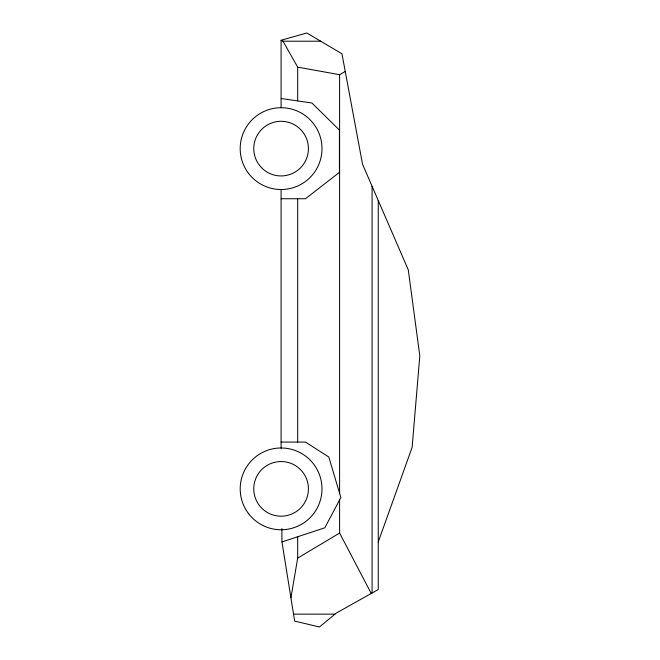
<?xml version="1.0" encoding="UTF-8"?>
<svg xmlns="http://www.w3.org/2000/svg" width="660" height="660" viewBox="0 0 660 660"><rect width="100%" height="100%" fill="white"/><g stroke="black" fill="none" stroke-linecap="round" stroke-linejoin="round"><path stroke-width="0.99" d="M290.92 597.779L297.676 558.121L297.676 536.753M378.254 541.942L412.137 447.282L419.81 355.798L408.276 269.866L362.538 164.216L341.954 53.782L306.826 33L281.094 40.243L281.094 107.695M297.676 558.121L339.611 533.057L339.611 499.884M281.094 40.342L282.983 41.2L297.676 67.147L339.611 74.695L345.246 71.453M378.254 200.524L378.254 589.553L336.303 613.066L319.465 627L294.657 621.077L281.96 541.942L324.852 527.785L340.865 497.508L328.804 457.009L305.481 442.084L281.094 442.084L281.094 189.527M282.983 41.2L320.686 41.2M281.094 198.734L305.481 198.734L339.43 172.359L339.43 130.094L311.916 102.993L281.094 98.497M293.543 614.13L335.016 614.13M339.611 533.057L371.242 593.488M281.094 442.084L281.143 448.264M281.845 528.561L281.96 541.942M372.091 186.293L372.091 593.01M339.611 74.695L339.611 493.292M297.676 67.147L297.676 100.914M297.676 198.734L297.676 442.084M248.647 513.769A40.903 40.903 0 0 0 318.879 504.52A40.903 40.903 0 0 0 275.756 448.321A40.903 40.903 0 0 0 248.647 513.769M259.413 505.51A27.324 27.324 0 0 0 306.339 499.331A27.324 27.324 0 0 0 277.522 461.777A27.324 27.324 0 0 0 259.413 505.51M248.647 173.514A40.903 40.903 0 0 0 318.879 164.266A40.903 40.903 0 0 0 275.756 108.058A40.903 40.903 0 0 0 248.647 173.514M259.413 165.248A27.324 27.324 0 0 0 306.339 159.068A27.324 27.324 0 0 0 277.522 121.523A27.324 27.324 0 0 0 259.413 165.248"/></g></svg>
